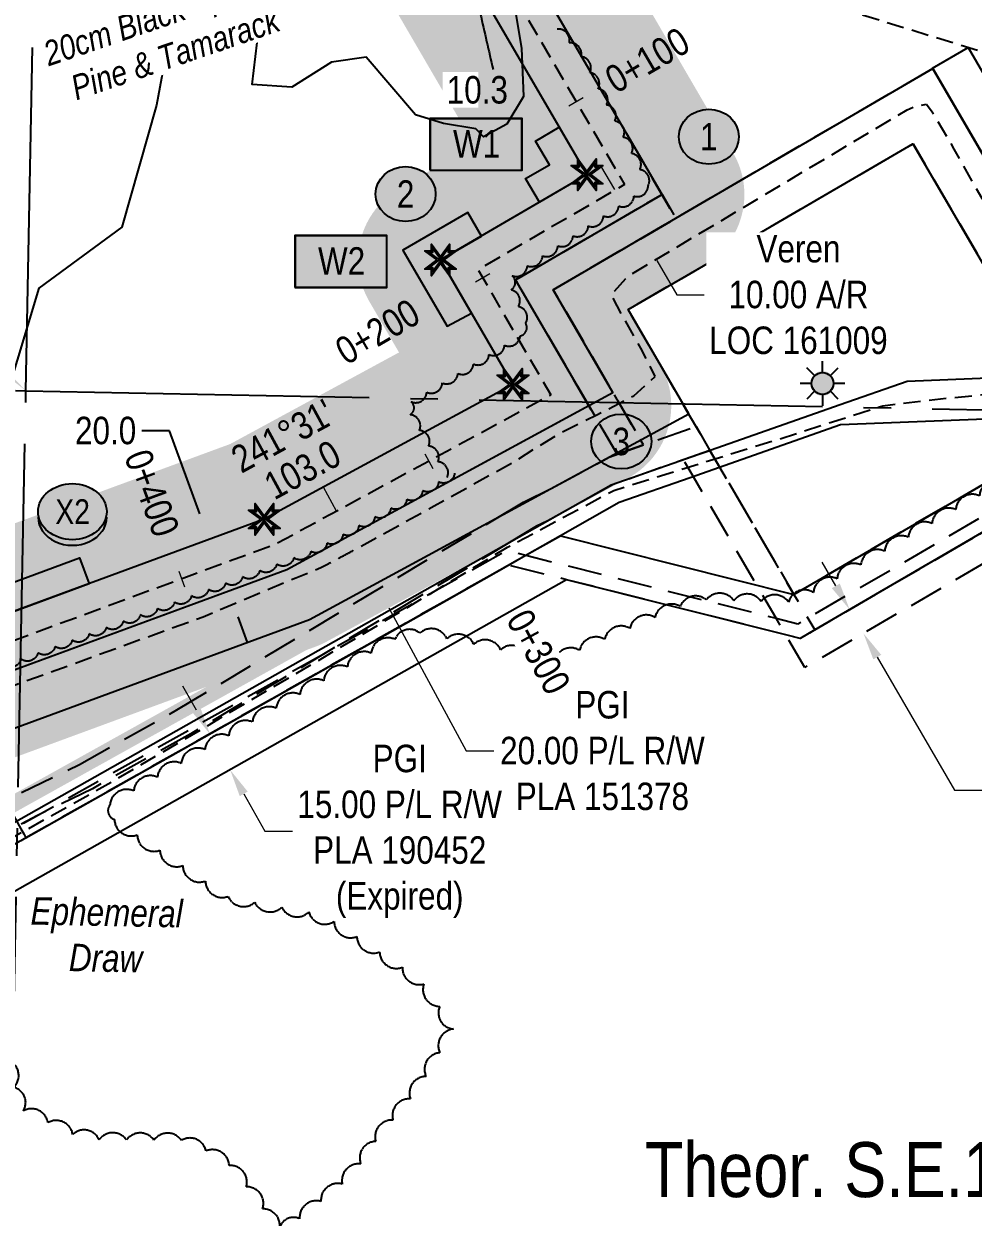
# Model space of a CAD drawing. Extents: x 407785 to 414058, y 6046536 to 6050431.
# Drawn here: x 411728.5 to 412074.1, y 6047175.4 to 6047609.8 of the extents above; entities that cross this region are included whole.
import ezdxf
from ezdxf.enums import TextEntityAlignment as Align

# ---------------------------------------------------------------- set-up
doc = ezdxf.new("R2010")
doc.units = 0
doc.header["$LTSCALE"] = 5
doc.header["$PDSIZE"] = 0.5
for name, pattern in [('0', [1, 1, 0]), ('foc-ACCESSROAD', [3.75, 2.5, -1.25]), ('foc-QUARTERLINE', [33, 25, -3, 2, -3]), ('foc-TIELINE', [1.875, 1.25, -0.625]), ('UG_PIPE', [1.875, 1.25, -0.625])]:
    doc.linetypes.add(name, pattern=pattern)
doc.layers.get('Defpoints').update_dxf_attribs({"color": 9})
for name, color, linetype in [('AS-PIPE-UG', 44, 'UG_PIPE'), ('AS-ROADS', 254, 'Continuous'), ('C-AR', 13, 'foc-ACCESSROAD'), ('C-SYMBOL', 7, 'Continuous'), ('C-WS', 13, 'foc-ACCESSROAD'), ('F-RW', 190, 'Continuous'), ('F-WS', 190, 'foc-ACCESSROAD'), ('F-WS-S', 190, 'Continuous'), ('L-BD1', 253, 'Continuous'), ('L-MON', 1, 'Continuous'), ('L-SECLBL', 7, 'Continuous'), ('L-SECQ', 8, 'foc-QUARTERLINE'), ('L-TIE', 7, 'foc-TIELINE'), ('P-BUFFER-H 30m', 51, 'Continuous'), ('P-CROSSINGS', 250, 'Continuous'), ('P-ELEVATION', 7, 'Continuous'), ('P-PROPOSED', 10, 'Continuous'), ('P-PROPOSED-H', 21, 'Continuous'), ('P-TEMP-BLOCKS', 250, 'Continuous'), ('P-TEMP-H', 41, 'Continuous'), ('P-TEMP_WORKSPACE', 46, 'Continuous'), ('P-TXT', 4, 'Continuous'), ('T-BUSH', 110, '0'), ('T-BUSH-T', 110, 'Continuous'), ('T-TIE', 201, 'foc-TIELINE'), ('T-WATER-T', 170, 'Continuous'), ('WETLAND', 143, 'Continuous')]:
    doc.layers.add(name, color=color, linetype=linetype)
for name, color, linetype, lineweight in [('C-AR-T', 13, 'Continuous', 9), ('F-RW-T', 190, 'Continuous', 9), ('T-TIE-T', 201, 'Continuous', 18)]:
    doc.layers.add(name, color=color, linetype=linetype, lineweight=lineweight)
doc.styles.add('175L', font='ARIALN.TTF', dxfattribs={"height": 20})
doc.styles.add('80', font='ARIALN.TTF', dxfattribs={"height": 10})
doc.styles.add('80CG', font='ARIALN.TTF', dxfattribs={"height": 10})
doc.styles.add('80L', font='ARIALN.TTF', dxfattribs={"height": 10})
doc.styles.add('Crossing', font='ARIALN.TTF', dxfattribs={"height": 10})
doc.dimstyles.new('Compass 5 000', dxfattribs={"dimscale": 5, "dimtxt": 9, "dimasz": 2, "dimexe": 0.2, "dimexo": 0.0625, "dimgap": 0.5, "dimtad": 0, "dimtih": 1, "dimtoh": 1, "dimzin": 0, "dimdsep": 46, "dimtxsty": '80CG', "dimcen": 0.1, "dimse1": 1, "dimse2": 1, "dimclrd": 256, "dimclrt": 256, "dimaunit": 1, "dimadec": 4, "dimazin": 0, "dimtfac": 0.06, "dimtofl": 0, "dimtmove": 0, "dimatfit": 1, "dimfxl": 0.2, "dimtolj": 1, "dimtzin": 0, "dimlwd": -1, "dimarcsym": 0})

# ---------------------------------------------------------------- blocks, each defined once
blk = doc.blocks.new('*D49')
at = {"layer": 'Defpoints', "color": 0, "transparency": 16777216}
for p in [(411812.88, 6047360.65), (411820.26, 6047347.59), (411803.67, 6047338.22)]:
    blk.add_point(p, dxfattribs=at)
at = {"layer": 'F-RW-T', "transparency": 16777216}
for p, q in [((411791.38, 6047359.99), (411786.46, 6047368.69)), ((411808.59, 6047329.52), (411816.29, 6047315.89)), ((411816.29, 6047315.89), (411826.29, 6047315.89))]:
    blk.add_line(p, q, dxfattribs=at)
for points in [[(411792.83, 6047360.81), (411789.93, 6047359.17), (411796.29, 6047351.28)], [(411810.04, 6047330.34), (411807.14, 6047328.7), (411803.67, 6047338.22)]]:
    blk.add_solid(points, dxfattribs=at)
at = {"layer": 'F-RW-T', "transparency": 16777216, "insert": (411865.37, 6047315.89), "char_height": 10, "attachment_point": 5, "style": '80CG'}
blk.add_mtext('\\A1;PGI\\P15.00 P/L R/W\\PPLA 190452\\P(Expired)', dxfattribs=at)
blk = doc.blocks.new('*D51')
at = {"layer": 'C-AR-T', "transparency": 16777216}
for p, q in [((412024.14, 6047405.23), (412019.12, 6047413.88)), ((412039.22, 6047379.3), (412067.37, 6047330.89)), ((412067.37, 6047330.89), (412077.37, 6047330.89))]:
    blk.add_line(p, q, dxfattribs=at)
for points in [[(412025.58, 6047406.07), (412022.7, 6047404.39), (412029.17, 6047396.59)], [(412040.66, 6047380.13), (412037.78, 6047378.46), (412034.19, 6047387.94)]]:
    blk.add_solid(points, dxfattribs=at)
at = {"layer": 'Defpoints', "color": 0, "transparency": 16777216}
for p in [(412039.13, 6047402.38), (412044.16, 6047393.74), (412034.19, 6047387.94)]:
    blk.add_point(p, dxfattribs=at)
at = {"layer": 'C-AR-T', "transparency": 16777216, "insert": (412111.7, 6047330.89), "char_height": 10, "attachment_point": 5, "style": '80CG'}
blk.add_mtext('\\A1;Veren\\P10.00 A/R\\PLOC 200505', dxfattribs=at)
blk = doc.blocks.new('*D54')
at = {"layer": 'C-AR-T', "transparency": 16777216}
for p, q in [((411943.71, 6047549.5), (411938.64, 6047558.12)), ((411958.92, 6047523.62), (411966.21, 6047511.23)), ((411966.21, 6047511.23), (411976.21, 6047511.23))]:
    blk.add_line(p, q, dxfattribs=at)
for points in [[(411945.14, 6047550.35), (411942.27, 6047548.66), (411948.77, 6047540.88)], [(411960.36, 6047524.47), (411957.49, 6047522.78), (411953.85, 6047532.24)]]:
    blk.add_solid(points, dxfattribs=at)
at = {"layer": 'Defpoints', "color": 0, "transparency": 16777216}
for p in [(411948.77, 6047540.88), (411938.8, 6047535.01), (411943.88, 6047526.38)]:
    blk.add_point(p, dxfattribs=at)
at = {"layer": 'C-AR-T', "transparency": 16777216, "insert": (412010.53, 6047511.23), "char_height": 10, "attachment_point": 5, "style": '80CG', "bg_fill": 3, "box_fill_scale": 1.1, "bg_fill_color": 256, "bg_fill_true_color": 13158600, "bg_fill_transparency": 0}
blk.add_mtext('\\A1;Veren\\P10.00 A/R\\PLOC 161009', dxfattribs=at)
blk = doc.blocks.new('GAS')
h = blk.add_hatch(color=255)
h.dxf.hatch_style = 1
edge = h.paths.add_edge_path()
edge.add_arc((0, 0), 0.9, 0, 360)
for p, q in [((-0.571, 0.571), (-1.142, 1.142)), ((0, 0.808), (0, 1.616)), ((0.571, 0.571), (1.142, 1.142)), ((-0.808, 0), (-1.616, 0)), ((1.616, 0), (0.808, 0)), ((-0.571, -0.571), (-1.142, -1.142)), ((0, -0.808), (0, -1.616)), ((1.142, -1.142), (0.571, -0.571))]:
    blk.add_line(p, q)
blk.add_circle((0, 0), 0.8)
blk = doc.blocks.new('*D62')
at = {"layer": 'Defpoints', "color": 0, "transparency": 16777216}
for p in [(411851.95, 6047426.21), (411856.64, 6047406.01), (411861.49, 6047408.64)]:
    blk.add_point(p, dxfattribs=at)
at = {"layer": 'F-RW-T', "transparency": 16777216}
for p, q in [((411842.34, 6047432.37), (411837.57, 6047441.16)), ((411861.41, 6047397.22), (411889.62, 6047345.22)), ((411889.62, 6047345.22), (411899.62, 6047345.22))]:
    blk.add_line(p, q, dxfattribs=at)
for points in [[(411843.8, 6047433.16), (411840.87, 6047431.57), (411847.11, 6047423.58)], [(411862.87, 6047398.01), (411859.94, 6047396.42), (411856.64, 6047406.01)]]:
    blk.add_solid(points, dxfattribs=at)
at = {"layer": 'F-RW-T', "transparency": 16777216, "insert": (411939.16, 6047345.22), "char_height": 10, "attachment_point": 5, "style": '80CG'}
blk.add_mtext('\\A1;PGI \\P20.00 P/L R/W\\PPLA 151378', dxfattribs=at)
blk = doc.blocks.new('xing2')
h = blk.add_hatch(color=50)
h.dxf.hatch_style = 1
edge = h.paths.add_edge_path()
edge.add_ellipse((0, 0), major_axis=(-12.5, 0), ratio=0.816297, start_angle=0, end_angle=360)
h = blk.add_hatch(color=250)
h.dxf.hatch_style = 1
edge = h.paths.add_edge_path()
edge.add_ellipse((0, -2.05), major_axis=(-12.5, 0), ratio=0.816297, start_angle=0, end_angle=180)
edge.add_line((12.5, -2.05), (12.5, 0))
edge.add_ellipse((0, 0), major_axis=(-12.5, 0), ratio=0.816297, start_angle=0, end_angle=180, ccw=False)
edge.add_line((-12.5, 0), (-12.5, -2.05))
at = {"color": 250}
blk.add_ellipse((0, 0), major_axis=(-12.5, 0), ratio=0.816297, dxfattribs=at)
blk.add_ellipse((0, -2.05), major_axis=(-12.5, 0), ratio=0.816297, start_param=0, end_param=3.141593, dxfattribs=at)
at = {"color": 250, "style": 'Crossing'}
blk.add_attdef('CROSSING', text='', height=9, dxfattribs=at).set_placement((0.09, 0.02), align=Align.MIDDLE_CENTER)
at = {"color": 250, "style": 'Crossing', "flags": 1}
for tag, p in [('OWNER', (0.09, -12.49)), ('DESCRIPTION', (0.09, -25.77)), ('LOCATION', (0.09, -39.3)), ('DWG_REF', (0.09, -52.84))]:
    blk.add_attdef(tag, text='', height=9, dxfattribs=at).set_placement(p, align=Align.MIDDLE_CENTER)
blk = doc.blocks.new('TEMP')
h = blk.add_hatch(color=255)
h.dxf.hatch_style = 1
h.paths.add_polyline_path([(0, 0.251), (-0.666, 1.152), (-0.666, 0.666), (-1.152, 0.666), (-0.251, 0), (-1.152, -0.666), (-0.666, -0.666), (-0.666, -1.152), (0, -0.251), (0.666, -1.152), (0.666, -0.666), (1.152, -0.666), (0.251, 0), (1.152, 0.666), (0.666, 0.666), (0.666, 1.152)])
h.paths.add_polyline_path([(0.566, 0.849), (0.566, 0.566), (0.849, 0.566), (0.083, 0), (0.849, -0.566), (0.566, -0.566), (0.566, -0.849), (0, -0.083), (-0.566, -0.849), (-0.566, -0.566), (-0.849, -0.566), (-0.083, 0), (-0.849, 0.566), (-0.566, 0.566), (-0.566, 0.849), (0, 0.083)], flags=16)
h = blk.add_hatch(color=1)
h.dxf.hatch_style = 1
h.paths.add_polyline_path([(0, 0.083), (-0.566, 0.849), (-0.566, 0.566), (-0.849, 0.566), (-0.083, 0), (-0.849, -0.566), (-0.566, -0.566), (-0.566, -0.849), (0, -0.083), (0.566, -0.849), (0.566, -0.566), (0.849, -0.566), (0.083, 0), (0.849, 0.566), (0.566, 0.566), (0.566, 0.849)])
at = {"color": 1}
for p, q in [((-0.083, 0), (0.083, 0)), ((0, 0.083), (0, -0.083))]:
    blk.add_line(p, q, dxfattribs=at)
at = {"color": 255, "flags": 128}
blk.add_lwpolyline([(-0.251, 0), (-1.152, 0.666), (-0.666, 0.666), (-0.666, 1.152), (0, 0.251), (0.666, 1.152), (0.666, 0.666), (1.152, 0.666), (0.251, 0), (1.152, -0.666), (0.666, -0.666), (0.666, -1.152), (0, -0.251), (-0.666, -1.152), (-0.666, -0.666), (-1.152, -0.666)], close=True, dxfattribs=at)
at = {"color": 1, "flags": 128}
blk.add_lwpolyline([(-0.083, 0), (-0.849, 0.566), (-0.566, 0.566), (-0.566, 0.849), (0, 0.083), (0.566, 0.849), (0.566, 0.566), (0.849, 0.566), (0.083, 0), (0.849, -0.566), (0.566, -0.566), (0.566, -0.849), (0, -0.083), (-0.566, -0.849), (-0.566, -0.566), (-0.849, -0.566)], close=True, dxfattribs=at)
blk = doc.blocks.new('Temporary Area')
h = blk.add_hatch(color=191)
h.dxf.hatch_style = 1
h.paths.add_polyline_path([(-16.83, -9.44), (16.33, -9.44), (16.33, 9.05), (-16.83, 9.05)])
at = {"color": 250}
for points in [[(-17.03, -9.64), (16.53, -9.64), (16.53, 9.25), (-17.03, 9.25)], [(-16.93, -9.54), (16.43, -9.54), (16.43, 9.15), (-16.93, 9.15)]]:
    blk.add_lwpolyline(points, close=True, dxfattribs=at)
at = {"color": 250, "style": '80L'}
blk.add_attdef('TEMPORARY', text='', height=9, dxfattribs=at).set_placement((0, -0.15), align=Align.MIDDLE_CENTER)
blk = doc.blocks.new('*U76')
at = {"layer": 'P-ELEVATION'}
h = blk.add_hatch(color=111, dxfattribs=at)
h.dxf.hatch_style = 1
edge = h.paths.add_edge_path()
edge.add_ellipse((0, 0), major_axis=(-10.94, 0), ratio=0.913794, start_angle=0, end_angle=360)
at = {"layer": 'P-ELEVATION', "color": 7, "flags": 128}
blk.add_lwpolyline([(0, 0, 5, 0, 0), (-30.71, -17.43, 0, 0, 0)], format="xyseb", dxfattribs=at)
at = {"layer": 'P-ELEVATION', "color": 7}
blk.add_ellipse((0, 0), major_axis=(-10.94, 0), ratio=0.913794, dxfattribs=at)
at = {"layer": 'P-ELEVATION', "style": '80'}
blk.add_attdef('BEND', text='', height=10, dxfattribs=at).set_placement((0, 0), align=Align.MIDDLE_CENTER)
blk = doc.blocks.new('*U77')
at = {"layer": 'P-ELEVATION'}
h = blk.add_hatch(color=111, dxfattribs=at)
h.dxf.hatch_style = 1
edge = h.paths.add_edge_path()
edge.add_ellipse((0, 0), major_axis=(-10.94, 0), ratio=0.913794, start_angle=0, end_angle=360)
at = {"layer": 'P-ELEVATION', "color": 7, "flags": 128}
blk.add_lwpolyline([(0, 0, 5, 0, 0), (26.38, -27.62, 0, 0, 0)], format="xyseb", dxfattribs=at)
at = {"layer": 'P-ELEVATION', "color": 7}
blk.add_ellipse((0, 0), major_axis=(-10.94, 0), ratio=0.913794, dxfattribs=at)
at = {"layer": 'P-ELEVATION', "style": '80'}
blk.add_attdef('BEND', text='', height=10, dxfattribs=at).set_placement((0, 0), align=Align.MIDDLE_CENTER)
blk = doc.blocks.new('*U78')
at = {"layer": 'P-ELEVATION'}
h = blk.add_hatch(color=111, dxfattribs=at)
h.dxf.hatch_style = 1
edge = h.paths.add_edge_path()
edge.add_ellipse((0, 0), major_axis=(-10.94, 0), ratio=0.913794, start_angle=0, end_angle=360)
at = {"layer": 'P-ELEVATION', "color": 7, "flags": 128}
blk.add_lwpolyline([(0, 0, 5, 0, 0), (-25.64, 16.93, 0, 0, 0)], format="xyseb", dxfattribs=at)
at = {"layer": 'P-ELEVATION', "color": 7}
blk.add_ellipse((0, 0), major_axis=(-10.94, 0), ratio=0.913794, dxfattribs=at)
at = {"layer": 'P-ELEVATION', "style": '80'}
blk.add_attdef('BEND', text='', height=10, dxfattribs=at).set_placement((0, 0), align=Align.MIDDLE_CENTER)
blk = doc.blocks.new('*D82')
at = {"layer": 'Defpoints', "color": 0, "transparency": 16777216}
for p in [(411804.35, 6047425.17), (411796.08, 6047422.13), (411811.25, 6047406.41)]:
    blk.add_point(p, dxfattribs=at)
at = {"layer": 'P-TXT', "transparency": 16777216}
for p, q in [((411781.51, 6047461.72), (411771.51, 6047461.72)), ((411792.63, 6047431.51), (411781.51, 6047461.72)), ((411806.44, 6047393.98), (411809.9, 6047384.6))]:
    blk.add_line(p, q, dxfattribs=at)
for points in [[(411794.19, 6047432.09), (411791.07, 6047430.93), (411796.08, 6047422.13)], [(411808.01, 6047394.56), (411804.88, 6047393.4), (411802.99, 6047403.36)]]:
    blk.add_solid(points, dxfattribs=at)
at = {"layer": 'P-TXT', "transparency": 16777216, "insert": (411758.31, 6047461.72), "char_height": 10, "attachment_point": 5, "style": '80CG'}
blk.add_mtext('\\A1;20.0', dxfattribs=at)

msp = doc.modelspace()

# ---------------------------------------------------------------- hatches: boundary and pattern name
at = {"layer": 'P-BUFFER-H 30m'}
h = msp.add_hatch(color=256, dxfattribs=at)
h.dxf.hatch_style = 1
h.paths.add_polyline_path([(410684.563, 6047766.556), (410786.451, 6047773.659, 0.1300415), (410800.971, 6047778.604), (410811.198, 6047785.405), (410838.434, 6047787.291), (410910.678, 6047778.248), (411112.797, 6047633.601, 0.3680885), (411151.542, 6047636.872), (411263.333, 6047749.615), (411273.721, 6047739.121), (411392.855, 6047445.887, 0.0984178), (411399.283, 6047436.12), (411540.012, 6047293.383, 0.2943715), (411571.723, 6047286.295), (411834.67, 6047383.071, 0.0361222), (411838.613, 6047384.855), (411948.537, 6047444.491, 0.423162), (411960.147, 6047485.944), (411948.56, 6047505.833), (411975.957, 6047521.795, 0.4142136), (411986.771, 6047562.801), (411913.809, 6047688.033, 0.4142136), (411872.803, 6047698.848), (411855.53, 6047688.784, 0.4142136), (411844.715, 6047647.778), (411892.518, 6047565.729), (411865.121, 6047549.767, 0.4142136), (411854.307, 6047508.762), (411865.116, 6047490.208), (411803.658, 6047456.866), (411574.337, 6047372.466), (411463.2, 6047485.188), (411344.046, 6047778.471, 0.0989209), (411337.576, 6047788.279), (411284.675, 6047841.722, 0.4169486), (411242.07, 6047841.74), (411124.725, 6047723.397), (410946.91, 6047850.651, 0.1248018), (410933.183, 6047856.02), (410843.549, 6047867.239, 0.0484445), (410837.754, 6047867.4), (410792.472, 6047864.265, 0.1301673), (410777.937, 6047859.319), (410767.699, 6047852.511), (410679.003, 6047846.327, 0.4141974), (410651.174, 6047814.329), (410652.563, 6047794.386, 0.4142297)])
h.paths.add_polyline_path([(411316.265, 6047767.184), (411437.662, 6047468.38), (411566.554, 6047337.648), (411816.051, 6047429.474), (411906.589, 6047478.593), (411880.217, 6047523.857), (411933.524, 6047554.915), (411870.625, 6047662.874), (411887.899, 6047672.938), (411960.861, 6047547.705), (411907.554, 6047516.648), (411934.237, 6047470.849), (411824.313, 6047411.213), (411561.365, 6047314.436), (411420.636, 6047457.174), (411299.247, 6047755.958), (411263.351, 6047792.222), (411130.249, 6047657.986), (410921.946, 6047807.059), (410839.268, 6047817.407), (410801.205, 6047814.772), (410784.365, 6047803.574), (410682.478, 6047796.47), (410681.089, 6047816.413), (410777.699, 6047823.149), (410794.543, 6047834.35), (410839.825, 6047837.484), (410929.459, 6047826.266), (411128.039, 6047684.151), (411263.363, 6047820.626)], flags=16)
at = {"layer": 'P-PROPOSED-H'}
h = msp.add_hatch(color=256, dxfattribs=at)
h.dxf.hatch_style = 1
h.paths.add_polyline_path([(410682.478, 6047796.47), (410784.365, 6047803.574), (410801.205, 6047814.772), (410839.268, 6047817.407), (410921.946, 6047807.059), (411130.249, 6047657.986), (411263.351, 6047792.222), (411299.247, 6047755.958), (411420.636, 6047457.174), (411561.365, 6047314.436), (411824.313, 6047411.213), (411934.237, 6047470.849), (411907.554, 6047516.648), (411960.861, 6047547.705), (411887.899, 6047672.938), (411870.625, 6047662.874), (411933.524, 6047554.915), (411880.217, 6047523.857), (411906.589, 6047478.593), (411816.051, 6047429.474), (411566.554, 6047337.648), (411437.662, 6047468.38), (411316.265, 6047767.184), (411263.363, 6047820.626), (411128.039, 6047684.151), (410929.459, 6047826.266), (410839.825, 6047837.484), (410794.543, 6047834.35), (410777.699, 6047823.149), (410681.089, 6047816.413)])
at = {"layer": 'P-TEMP-H'}
h = msp.add_hatch(color=256, dxfattribs=at)
h.dxf.hatch_style = 1
h.paths.add_polyline_path([(411923.46, 6047572.188), (411933.524, 6047554.915), (411916.251, 6047544.851), (411911.219, 6047553.488), (411919.855, 6047558.52), (411914.824, 6047567.156)])
h = msp.add_hatch(color=256, dxfattribs=at)
h.dxf.hatch_style = 1
h.paths.add_polyline_path([(411895.162, 6047532.564), (411890.13, 6047541.201), (411866.548, 6047527.462), (411882.696, 6047499.746), (411891.486, 6047504.515), (411880.217, 6047523.857)])
h = msp.add_hatch(color=256, dxfattribs=at)
h.dxf.hatch_style = 1
h.paths.add_polyline_path([(411714.771, 6047392.198), (411711.318, 6047401.579), (411748.84, 6047415.389), (411752.292, 6047406.008)])

# ---------------------------------------------------------------- linework, layer by layer
at = {"layer": 'AS-PIPE-UG', "flags": 128}
msp.add_lwpolyline([(411545.093, 6047302.813), (411564.745, 6047309.76), (411580.356, 6047315.667), (411597.743, 6047321.462), (411617.433, 6047328.837), (411643.533, 6047337.203), (411651.961, 6047339.392), (411677.258, 6047348.753), (411706.82, 6047362.423), (411793.792, 6047394.003), (411827.502, 6047408.141), (411836.716, 6047411.965, 0.0108319), (411844.118, 6047415.797, 0.0108319), (411850.411, 6047419.23), (411877.934, 6047434.347), (411906.735, 6047450.288), (411923.795, 6047460.922), (411937.104, 6047467.483), (411950.588, 6047474.439), (411958.404, 6047481.445), (411953.12, 6047491.762), (411946.476, 6047503.602), (411942.407, 6047511.204), (411948.435, 6047517.926), (411990.875, 6047543.238), (412050.069, 6047578.531), (412053.091, 6047579.887), (412057.113, 6047580.576), (412059.23, 6047577.8), (412067.121, 6047564.247), (412077.229, 6047546.321), (412082.441, 6047536.032), (412090.066, 6047522.183), (412096.337, 6047510.406), (412102.327, 6047499.916), (412109.704, 6047497.66), (412124.603, 6047495.485), (412142.785, 6047493.553), (412167.412, 6047489.242), (412193.184, 6047483.828), (412220.407, 6047478.743), (412238.548, 6047475.077), (412265.635, 6047469.754), (412290.015, 6047465.255), (412318.494, 6047461.508), (412341.104, 6047456.275), (412359.483, 6047451.72), (412383.86, 6047449.428)], format="xyb", dxfattribs=at)
msp.add_lwpolyline([(411622.201, 6047260.858), (411690.414, 6047294.615), (411761.596, 6047334.462), (411853.765, 6047388.724), (411904.649, 6047419.303), (411943.261, 6047439.995), (412003.173, 6047458.598), (412041.197, 6047470.801), (412066.419, 6047473.747), (412091.457, 6047476.206), (412100.326, 6047477.223), (412117.681, 6047474.342), (412299.97, 6047441.662)], dxfattribs=at)
at = {"layer": 'AS-ROADS', "const_width": 5.997, "flags": 128}
msp.add_lwpolyline([(411971.107, 6047552.47), (411962.753, 6047545.937), (411936.854, 6047526.825), (411931.102, 6047518.095), (411928.636, 6047506.274), (411928.626, 6047499.179), (411948.911, 6047450.733), (411659.157, 6047289.397), (411631.657, 6047268.761), (411623.681, 6047262.504), (411618.739, 6047256.326), (411616.733, 6047251.507), (411615.195, 6047244.319), (411613.65, 6047234.472)], dxfattribs=at)
at = {"layer": 'C-AR', "flags": 128}
for points in [[(411944.52, 6047453.142), (411954.124, 6047456.513), (411921.205, 6047513.007), (411965.815, 6047539.001), (411960.889, 6047547.699), (411907.537, 6047516.611)], [(411944.542, 6047453.161), (411907.554, 6047516.648), (411960.861, 6047547.705), (411965.893, 6047539.068), (411921.223, 6047513.043), (411954.146, 6047456.532)]]:
    msp.add_lwpolyline(points, close=True, dxfattribs=at)
at = {"layer": 'C-AR'}
msp.add_lwpolyline([(411727.748, 6047329.98), (411748.852, 6047340.266), (411784.289, 6047360.062), (411899.936, 6047429.423), (411910.441, 6047435.723), (411920.509, 6047440.622), (411941.669, 6047452.141), (411973.342, 6047463.259), (411978.274, 6047454.551), (411942.868, 6047441.968), (411919.327, 6047428.931), (411915.208, 6047426.926), (411905.956, 6047421.378), (411840.082, 6047381.868), (411789.298, 6047351.411), (411753.483, 6047331.403), (411733.509, 6047321.668), (411727.526, 6047318.523)], dxfattribs=at)
at = {"layer": 'C-AR', "flags": 128}
for points in [[(411702.137, 6046552.286), (411712.906, 6046562.807), (411784.153, 6046632.413), (411791.669, 6046651.343), (411794.115, 6046657.505), (411794.405, 6046681.456), (411799.004, 6047061.059), (411723.917, 6047131.985), (411720.93, 6047134.807), (411627.829, 6047129.298), (411615.885, 6047128.592), (411614.717, 6047129.946), (411603.931, 6047142.463), (411630.046, 6047260.637), (411630.7, 6047263.594), (411713.801, 6047310.536), (411726.856, 6047317.91), (411727.521, 6047318.286), (411901.227, 6047416.409), (411904.274, 6047418.131), (411905.642, 6047417.786), (411911.305, 6047416.362), (411924.226, 6047413.11), (412002.408, 6047393.435), (412010.351, 6047391.436), (412013.94, 6047393.522), (412121.487, 6047456.052), (412160.736, 6047449.255), (412255.412, 6047432.862), (412500.528, 6047387.356), (412532.849, 6047390.529), (412563.072, 6047393.496), (412616.927, 6047398.783), (412624.614, 6047409.58), (412629.334, 6047416.209), (412628.323, 6047425.009), (412627.953, 6047428.222), (412630.089, 6047445.264), (412631.779, 6047458.75), (412632.396, 6047459.189), (412632.887, 6047459.542)], [(412631.622, 6047393.558), (412625.187, 6047384.514), (412565.973, 6047378.689), (412568.875, 6047348.826), (412562.204, 6047348.175), (412531.98, 6047345.223), (412484.27, 6047340.562), (412480.852, 6047375.727), (412418.215, 6047387.21), (412416.404, 6047377.374), (412377.008, 6047385.153), (412378.819, 6047394.989), (412252.782, 6047418.094), (412124.284, 6047440.324), (412012.865, 6047375.539), (412005.94, 6047387.399), (412002.408, 6047393.435), (411996.296, 6047403.895), (411995.34, 6047405.53), (411989.704, 6047415.175), (411972.289, 6047444.979), (411968.667, 6047451.177), (411978.277, 6047454.554), (411981.894, 6047448.363), (412002.286, 6047413.447), (412008.882, 6047402.134), (412013.94, 6047393.523), (412016.463, 6047389.201), (412122.428, 6047450.819), (412164.017, 6047443.616), (412254.533, 6047427.941), (412500.309, 6047382.314), (412502.243, 6047362.405), (412532.366, 6047365.361), (412547.032, 6047366.8), (412545.098, 6047386.709), (412562.976, 6047388.463), (412619.677, 6047394.024), (412631.209, 6047410.227), (412631.962, 6047411.284)], [(412631.962, 6047411.283), (412631.21, 6047410.227), (412619.677, 6047394.024), (412562.976, 6047388.463), (412545.098, 6047386.709), (412532.752, 6047385.497), (412500.309, 6047382.314), (412254.533, 6047427.941), (412164.017, 6047443.616), (412122.428, 6047450.819), (412016.464, 6047389.197), (412011.131, 6047386.096), (412005.941, 6047387.402), (411926.077, 6047407.487), (411915.081, 6047410.257), (411904.992, 6047412.796), (411882.495, 6047400.087), (411729.315, 6047313.558), (411727.409, 6047312.483), (411716.26, 6047306.184), (411635.098, 6047260.337), (411628.992, 6047232.666), (411609.349, 6047143.816), (411618.072, 6047133.727), (411722.828, 6047139.925), (411724.049, 6047138.771), (411804.029, 6047063.153), (411799.402, 6046681.357), (411799.101, 6046656.519), (411797.005, 6046651.236), (411788.405, 6046629.58), (411712.768, 6046555.685), (411709.148, 6046552.147)]]:
    msp.add_lwpolyline(points, dxfattribs=at)
at = {"layer": 'C-WS', "flags": 128}
msp.add_lwpolyline([(412059.41, 6047593.553), (411965.893, 6047539.068), (411887.899, 6047672.938), (412091.294, 6047791.439), (412230.918, 6047670.439), (412333.975, 6047508.887), (412314.402, 6047469.083), (412305.301, 6047469.262), (412263.282, 6047477.034), (412112.067, 6047503.172)], close=True, dxfattribs=at)
at = {"layer": 'F-RW'}
for points in [[(412111.904, 6047503.367), (412059.368, 6047593.654), (412072.322, 6047601.18), (412131.189, 6047500.026)], [(410796.652, 6047032.989), (411824.313, 6047411.213), (411943.011, 6047475.609), (411921.216, 6047513.013), (411965.883, 6047539.041), (412059.398, 6047593.532), (412112.062, 6047503.152), (412263.278, 6047477.044), (412502.494, 6047432.799), (412632.614, 6047445.284)], [(410796.233, 6047011.533), (411832.575, 6047392.951), (411970.661, 6047467.865), (411948.553, 6047505.805), (411975.948, 6047521.768), (412052.19, 6047566.194), (412099.48, 6047485.037), (412259.759, 6047457.365), (412501.613, 6047412.632), (412632.228, 6047425.164)], [(411601.775, 6047141.95), (411623.288, 6047239.958), (411626.725, 6047254.559), (411627.708, 6047259.346), (411628.934, 6047264.893), (411727.567, 6047320.61), (411892.147, 6047413.577), (411942.393, 6047441.961), (411967.395, 6047450.731), (412025.706, 6047471.21), (412050.107, 6047479.786), (412088.523, 6047481.263), (412116.171, 6047482.327), (412200.372, 6047467.744), (412259.824, 6047457.462), (412501.597, 6047412.576), (412533.331, 6047415.691), (412563.555, 6047418.658), (412632.232, 6047425.395)], [(412631.943, 6047410.301), (412563.266, 6047403.562), (412533.042, 6047400.596), (412500.935, 6047397.446), (412257.18, 6047442.699), (412115.173, 6047467.292), (412097.052, 6047466.593), (412025.843, 6047463.847), (411971.053, 6047444.543), (411945.296, 6047435.563), (411923.921, 6047423.488), (411882.492, 6047400.086), (411727.409, 6047312.483), (411635.098, 6047260.337), (411629.007, 6047232.657), (411609.349, 6047143.816)], [(410928.584, 6047060.181), (411582.176, 6047300.654), (411597.601, 6047306.326), (411608.303, 6047310.262), (411611.178, 6047311.319), (411710.029, 6047347.699), (411723.573, 6047323.723), (411725.872, 6047319.652), (411726.856, 6047317.91), (411727.492, 6047316.783), (411728.49, 6047315.017), (411729.315, 6047313.558), (411882.495, 6047400.087), (411904.992, 6047412.796), (411911.305, 6047416.362), (411923.921, 6047423.488), (412008.877, 6047402.127), (412112.603, 6047462.448)], [(412122.428, 6047450.819), (412016.464, 6047389.197), (412011.131, 6047386.096), (412005.941, 6047387.402), (411926.077, 6047407.487), (411727.072, 6047295.072), (411723.634, 6047293.13), (411716.26, 6047306.184), (411715.366, 6047307.767), (411713.801, 6047310.536), (411712.817, 6047312.278), (411710.448, 6047316.473), (411703.244, 6047329.226), (411613.427, 6047296.172), (411610.552, 6047295.114), (411606.718, 6047293.703), (411592.34, 6047288.411), (410928.27, 6047044.09)]]:
    msp.add_lwpolyline(points, dxfattribs=at)
at = {"layer": 'F-WS', "flags": 128}
msp.add_lwpolyline([(412112.603, 6047462.448), (412008.877, 6047402.127), (412002.279, 6047413.443), (411981.891, 6047448.362), (411978.278, 6047454.553), (411974.567, 6047460.911), (411970.545, 6047467.859), (411967.938, 6047472.357), (411948.555, 6047505.852), (412052.281, 6047566.174), (412099.349, 6047485.238), (412101.373, 6047481.758), (412108.459, 6047469.567), (412109.905, 6047467.088), (412112.603, 6047462.448)], close=True, dxfattribs=at)
at = {"layer": 'L-SECLBL', "flags": 128}
msp.add_lwpolyline([(411729.317, 6047476.243, 0, 4.998, 0), (411703.12, 6047499.647, 0, 0, 0)], format="xyseb", dxfattribs=at)
at = {"layer": 'L-SECQ'}
for p, q in [((411729.317, 6047476.243), (411744.872, 6048280.346)), ((410925.701, 6047492.181), (411729.317, 6047476.243)), ((411713.762, 6046672.142), (411729.317, 6047476.243)), ((411729.317, 6047476.243), (412532.927, 6047460.305))]:
    msp.add_line(p, q, dxfattribs=at)
at = {"layer": 'L-TIE', "flags": 128}
msp.add_lwpolyline([(412532.927, 6047460.305), (411870.625, 6047662.874)], dxfattribs=at)
at = {"layer": 'P-PROPOSED', "flags": 128}
msp.add_lwpolyline([(411263.351, 6047792.222), (411299.247, 6047755.958), (411420.636, 6047457.174), (411561.365, 6047314.436), (411824.313, 6047411.213), (411934.237, 6047470.849), (411907.554, 6047516.648), (411960.861, 6047547.705), (411887.899, 6047672.938), (411870.625, 6047662.874), (411933.524, 6047554.915), (411880.217, 6047523.857), (411906.589, 6047478.593), (411816.051, 6047429.474), (411566.554, 6047337.648), (411437.662, 6047468.38), (411316.265, 6047767.184), (411263.363, 6047820.626)], dxfattribs=at)
at = {"layer": 'P-TEMP_WORKSPACE', "flags": 128}
for points in [[(411923.46, 6047572.188), (411933.524, 6047554.915), (411916.251, 6047544.851), (411911.219, 6047553.488), (411919.855, 6047558.52), (411914.824, 6047567.156)], [(411895.162, 6047532.564), (411890.13, 6047541.201), (411866.548, 6047527.462), (411882.696, 6047499.746), (411891.486, 6047504.515), (411880.217, 6047523.857)], [(411714.771, 6047392.198), (411711.318, 6047401.579), (411748.84, 6047415.389), (411752.292, 6047406.008)]]:
    msp.add_lwpolyline(points, close=True, dxfattribs=at)
at = {"layer": 'T-BUSH', "flags": 128}
for points in [[(411885.351, 6047446.243, -0.5205671), (411879.543, 6047443.061, -0.5205671), (411873.736, 6047439.879, -0.5205671), (411867.928, 6047436.697, -0.5205671), (411862.12, 6047433.515, -0.5205671), (411856.313, 6047430.333, -0.5205671), (411850.505, 6047427.151, -0.5205671), (411844.697, 6047423.969, -0.5205671), (411838.889, 6047420.787, -0.5205671), (411833.021, 6047417.737, -0.5205671), (411826.814, 6047415.432, -0.5205671), (411820.606, 6047413.126, -0.5205671), (411814.398, 6047410.82, -0.5205671), (411808.19, 6047408.514, -0.5205671), (411801.982, 6047406.208, -0.5205671), (411795.774, 6047403.903, -0.5205671), (411789.566, 6047401.597, -0.5205671), (411783.359, 6047399.291, -0.5205671), (411777.151, 6047396.985, -0.5205671), (411770.943, 6047394.679, -0.5205671), (411764.735, 6047392.374, -0.5205671), (411758.527, 6047390.068, -0.5205671), (411752.319, 6047387.762, -0.5205671), (411746.111, 6047385.456, -0.5205671), (411739.903, 6047383.15, -0.5205671), (411733.696, 6047380.845, -0.5205671), (411727.488, 6047378.539, -0.5205671), (411721.28, 6047376.233, -0.5205671), (411715.072, 6047373.927, -0.5205671), (411708.864, 6047371.621, -0.5205671), (411702.656, 6047369.316, -0.5205671), (411696.448, 6047367.01, -0.5205671), (411690.241, 6047364.704, -0.5205671), (411684.033, 6047362.398, -0.5205671), (411677.825, 6047360.092, -0.5205671), (411671.617, 6047357.787, -0.5205671), (411665.409, 6047355.481, -0.5205671), (411659.201, 6047353.175, -0.5205671), (411652.993, 6047350.869, -0.5205671), (411646.786, 6047348.563, -0.5205671), (411641.327, 6047349.178, -0.5205671), (411636.997, 6047354.188, -0.5205671), (411631.08, 6047352.341, -0.5205671), (411624.99, 6047349.741, -0.5205671), (411618.899, 6047347.142, -0.5205671), (411612.808, 6047344.542, -0.5205671), (411606.718, 6047341.942, -0.5205671), (411600.627, 6047339.343, -0.5205671), (411594.284, 6047338.024, -0.5205671), (411589.854, 6047342.432, -0.5205671), (411585.873, 6047347.724, -0.5205671), (411581.891, 6047353.016, -0.5205671), (411577.91, 6047358.308, -0.5205671), (411573.929, 6047363.6, -0.5205671), (411569.948, 6047368.892, -0.5205671), (411565.612, 6047373.869, -0.5205671), (411560.826, 6047378.446, -0.5205671), (411556.04, 6047383.023, -0.5205671), (411551.254, 6047387.6, -0.5205671), (411546.468, 6047392.177, -0.5205671), (411541.682, 6047396.754, -0.5205671), (411536.896, 6047401.331, -0.5205671), (411532.111, 6047405.908, -0.5205671), (411527.325, 6047410.485, -0.5205671), (411522.539, 6047415.062, -0.5205671), (411517.772, 6047419.659, -0.5205671), (411513.061, 6047424.313, -0.5205671), (411508.35, 6047428.967, -0.5205671), (411503.639, 6047433.621, -0.5205671), (411498.928, 6047438.275, -0.5205671), (411494.404, 6047443.105, -0.5205671), (411490.056, 6047448.1, -0.5205671), (411485.709, 6047453.096, -0.5205671), (411481.362, 6047458.091, -0.5205671), (411477.014, 6047463.087, -0.5205671), (411472.667, 6047468.082, -0.5205671), (411468.32, 6047473.077, -0.5205671), (411463.972, 6047478.073, -0.5205671), (411459.625, 6047483.068, -0.5205671), (411455.622, 6047488.282, -0.5205671), (411452.95, 6047494.342, -0.5205671), (411450.278, 6047500.401, -0.5205671), (411447.606, 6047506.46, -0.5205671), (411444.934, 6047512.52, -0.5205671), (411442.262, 6047518.579, -0.5205671), (411439.59, 6047524.638, -0.5205671), (411436.919, 6047530.698, -0.5205671), (411434.247, 6047536.757, -0.5205671), (411431.575, 6047542.816, -0.5205671), (411428.979, 6047548.908, -0.5205671), (411426.439, 6047555.024, -0.5205671), (411423.9, 6047561.14, -0.5205671), (411421.36, 6047567.256, -0.5205671), (411418.82, 6047573.372, -0.5205671), (411416.281, 6047579.488, -0.5205671), (411413.741, 6047585.604, -0.5205671), (411411.201, 6047591.719, -0.5205671), (411408.662, 6047597.835, -0.5205671), (411405.934, 6047603.869, -0.5205671), (411403.159, 6047609.882, -0.5205671), (411400.385, 6047615.895, -0.5205671), (411397.61, 6047621.908, -0.5205671), (411394.836, 6047627.921, -0.5205671), (411392.061, 6047633.934, -0.5205671), (411389.287, 6047639.947, -0.5205671), (411386.512, 6047645.96, -0.5205671), (411383.738, 6047651.973, -0.5205671), (411380.963, 6047657.986, -0.5205671), (411378.189, 6047663.999, -0.5205671), (411375.414, 6047670.012, -0.5205671), (411372.64, 6047676.025, -0.5205671), (411369.893, 6047682.051, -0.5205671), (411367.173, 6047688.089, -0.5205671), (411364.454, 6047694.127, -0.5205671), (411361.734, 6047700.165, -0.5205671), (411359.014, 6047706.203, -0.5205671), (411356.295, 6047712.241, -0.5205671), (411353.575, 6047718.279, -0.5205671), (411350.856, 6047724.317, -0.5205671), (411348.136, 6047730.355, -0.5205671), (411345.416, 6047736.393, -0.5205671), (411342.697, 6047742.431, -0.5205671), (411340.747, 6047746.759, -0.5205671)], [(411882.653, 6047444.718, 0.5205671), (411879.278, 6047450.416, 0.5205671), (411875.904, 6047456.114, 0.5205671), (411872.53, 6047461.812, 0.5205671), (411869.155, 6047467.51, 0.5205671), (411869.568, 6047472.257, 0.5205671), (411875.233, 6047475.685, 0.5205671), (411880.899, 6047479.114, 0.5205671), (411886.565, 6047482.542, 0.5205671), (411892.231, 6047485.971, 0.5205671), (411897.896, 6047489.399, 0.5205671), (411903.562, 6047492.827, 0.5205671), (411909.228, 6047496.256, 0.5205671), (411911.219, 6047500.848, 0.5205671), (411908.559, 6047506.913, 0.5205671), (411905.9, 6047512.977, 0.5205671), (411906.303, 6047518.131, 0.5205671), (411911.845, 6047521.755, 0.5205671), (411917.388, 6047525.379, 0.5205671), (411922.93, 6047529.004, 0.5205671), (411928.473, 6047532.628, 0.5205671), (411934.015, 6047536.252, 0.5205671), (411939.558, 6047539.877, 0.5205671), (411945.1, 6047543.501, 0.5205671), (411950.643, 6047547.125, 0.5205671), (411955.789, 6047550.854, 0.5205671), (411952.757, 6047556.741, 0.5205671), (411949.725, 6047562.629, 0.5205671), (411946.693, 6047568.516, 0.5205671), (411943.661, 6047574.403, 0.5205671), (411940.629, 6047580.291, 0.5205671), (411937.597, 6047586.178, 0.5205671), (411934.565, 6047592.065, 0.5205671), (411931.431, 6047597.884, 0.5205671), (411927.077, 6047602.873, 0.5205671), (411922.714, 6047607.873, 0.5205671)], [(412631.894, 6047407.764, 0.468623), (412622.667, 6047406.092, 0.5205671), (412612.717, 6047405.136, 0.5205671), (412602.768, 6047404.18, 0.5205671), (412592.818, 6047403.224, 0.5205671), (412582.868, 6047402.269, 0.5205671), (412572.918, 6047401.313, 0.5205671), (412562.968, 6047400.357, 0.5205671), (412553.018, 6047399.401, 0.5205671), (412543.069, 6047398.445, 0.5205671), (412533.119, 6047397.489, 0.5205671), (412523.169, 6047396.533, 0.5205671), (412513.219, 6047395.577, 0.5205671), (412503.269, 6047394.621, 0.5205671), (412493.405, 6047395.727, 0.5205671), (412483.569, 6047397.505, 0.5205671), (412473.733, 6047399.283, 0.5205671), (412463.896, 6047401.061, 0.5205671), (412454.06, 6047402.839, 0.5205671), (412444.224, 6047404.617, 0.5205671), (412434.388, 6047406.395, 0.5205671), (412424.552, 6047408.173, 0.5205671), (412414.715, 6047409.952, 0.5205671), (412404.879, 6047411.73, 0.5205671), (412395.043, 6047413.508, 0.5205671), (412385.207, 6047415.286, 0.5205671), (412375.37, 6047417.064, 0.5205671), (412365.534, 6047418.842, 0.5205671), (412355.698, 6047420.62, 0.5205671), (412345.862, 6047422.398, 0.5205671), (412336.025, 6047424.176, 0.5205671), (412326.189, 6047425.954, 0.5205671), (412316.353, 6047427.732, 0.5205671), (412306.517, 6047429.51, 0.5205671), (412296.681, 6047431.288, 0.5205671), (412286.844, 6047433.066, 0.5205671), (412277.008, 6047434.844, 0.5205671), (412267.172, 6047436.622, 0.5205671), (412257.336, 6047438.4, 0.5205671), (412247.499, 6047440.178, 0.5205671), (412237.663, 6047441.956, 0.5205671), (412227.827, 6047443.734, 0.5205671), (412217.991, 6047445.512, 0.5205671), (412208.155, 6047447.29, 0.5205671), (412198.318, 6047449.069, 0.5205671), (412188.482, 6047450.847, 0.5205671), (412178.646, 6047452.625, 0.5205671), (412168.81, 6047454.403, 0.5205671), (412158.973, 6047456.181, 0.5205671), (412149.137, 6047457.959, 0.5205671), (412139.301, 6047459.737, 0.5205671), (412129.465, 6047461.515, 0.5205671), (412119.665, 6047463.072, 0.5205671), (412110.97, 6047458.142, 0.5205671), (412102.333, 6047453.111, 0.5205671), (412093.696, 6047448.08, 0.5205671), (412085.059, 6047443.049, 0.5205671), (412076.421, 6047438.018, 0.5205671), (412067.784, 6047432.987, 0.5205671), (412059.147, 6047427.956, 0.5205671), (412050.51, 6047422.924, 0.5205671), (412041.873, 6047417.893, 0.5205671), (412033.236, 6047412.862, 0.5205671), (412024.598, 6047407.831, 0.5205671), (412015.961, 6047402.8, 0.5205671), (412006.948, 6047399.246, 0.5205671), (411996.957, 6047399.538, 0.5205671), (411986.966, 6047399.831, 0.5205671), (411976.974, 6047400.123, 0.5205671), (411967.501, 6047397.733, 0.5205671), (411958.337, 6047393.741, 0.5205671), (411949.173, 6047389.75, 0.5205671), (411940.009, 6047385.758, 0.5205671), (411930.845, 6047381.767, 0.5205671), (411921.672, 6047377.857, 0.5205671), (411911.885, 6047379.888, 0.5205671), (411902.098, 6047381.918, 0.5205671), (411892.31, 6047383.949, 0.5205671), (411882.523, 6047385.98, 0.5205671), (411872.736, 6047388.01, 0.5205671), (411863.643, 6047385.757, 0.5205671), (411854.997, 6047380.741, 0.5205671), (411846.351, 6047375.724, 0.5205671), (411837.705, 6047370.708, 0.5205671), (411829.059, 6047365.692, 0.5205671), (411820.413, 6047360.676, 0.5205671), (411811.767, 6047355.66, 0.5205671), (411803.121, 6047350.644, 0.5205671), (411794.475, 6047345.628, 0.5205671), (411785.83, 6047340.612, 0.5205671), (411777.184, 6047335.596, 0.5205671), (411768.538, 6047330.58, 0.5205671), (411759.892, 6047325.564, 0.5205671), (411761.527, 6047320.194, 0.5205671), (411769.808, 6047314.596, 0.5205671), (411778.089, 6047308.997, 0.5205671), (411786.37, 6047303.399, 0.5205671), (411794.651, 6047297.801, 0.5205671), (411802.932, 6047292.202, 0.5205671), (411812.62, 6047290.066, 0.5205671), (411822.458, 6047288.295, 0.5205671), (411832.295, 6047286.524, 0.5205671), (411841.47, 6047283.118, 0.5205671), (411849.766, 6047277.541, 0.5205671), (411858.061, 6047271.964, 0.5205671), (411866.356, 6047266.387, 0.5205671), (411874.204, 6047260.355, 0.5205671), (411879.927, 6047252.16, 0.5205671), (411885.004, 6047243.938, 0.5205671), (411879.976, 6047235.299, 0.5205671), (411874.949, 6047226.659, 0.5205671), (411869.271, 6047218.473, 0.5205671), (411862.916, 6047210.758, 0.5205671), (411856.622, 6047203.009, 0.5205671), (411851.223, 6047194.821, 0.5205671), (411844.474, 6047187.475, 0.5205671), (411836.71, 6047181.18, 0.5205671), (411828.946, 6047174.885, 0.5205671), (411821.415, 6047170.438, 0.5205671), (411815.466, 6047178.471, 0.5205671), (411809.517, 6047186.503, 0.5205671), (411803.31, 6047194.256, 0.5205671), (411794.819, 6047199.529, 0.5205671), (411785.915, 6047203.38, 0.5205671), (411775.92, 6047203.457, 0.5205671), (411765.925, 6047203.534, 0.5205671), (411755.929, 6047203.611, 0.5205671), (411746.363, 6047205.566, 0.5205671), (411737.325, 6047209.835, 0.5205671), (411728.287, 6047214.105, 0.5205671), (411724.88, 6047222.663, 0.5205671), (411723.167, 6047232.51, 0.5205671), (411721.455, 6047242.358, 0.5205671), (411719.324, 6047252.115, 0.5205671), (411716.783, 6047261.782, 0.5205671), (411714.243, 6047271.45, 0.5205671), (411710.189, 6047280.346, 0.5205671), (411703.858, 6047288.081, 0.5205671), (411698.055, 6047295.17)]]:
    msp.add_lwpolyline(points, format="xyb", dxfattribs=at)
at = {"layer": 'T-TIE-T'}
for p, q in [((411926.99, 6047580.029), (411932.172, 6047583.048)), ((411892.944, 6047515.912), (411898.126, 6047518.931)), ((411874.562, 6047453.257), (411877.422, 6047447.986)), ((411784.928, 6047410.564), (411787, 6047404.935))]:
    msp.add_line(p, q, dxfattribs=at)
at = {"layer": 'WETLAND', "flags": 128}
msp.add_lwpolyline([(411716.568, 6047781.883), (411740.381, 6047745.371), (411775.306, 6047721.558), (411792.768, 6047685.045), (411788.006, 6047640.595), (411776.893, 6047580.27), (411764.193, 6047535.82), (411734.031, 6047513.595), (411718.156, 6047461.208)], dxfattribs=at)
at = {"layer": 'WETLAND'}
msp.add_lwpolyline([(411871.178, 6047576.732), (411853.168, 6047597.657), (411840.527, 6047595.851), (411826.08, 6047586.822), (411811.632, 6047587.725), (411813.438, 6047603.075), (411812.535, 6047624.746), (411826.983, 6047636.484), (411840.527, 6047628.358), (411850.459, 6047624.746), (411860.927, 6047624.633), (411877.822, 6047630.682), (411882.376, 6047629.359), (411894.246, 6047625.909), (411906.421, 6047620.607), (411909.709, 6047600.91), (411910.409, 6047583.32), (411904.424, 6047573.265), (411895.841, 6047568.634), (411893.08, 6047571.635), (411881.295, 6047573.571), (411871.178, 6047576.732)], close=True, dxfattribs=at)

# ---------------------------------------------------------------- block references
at = {"xscale": 0.9995620000000001, "yscale": 0.9995620000000001, "zscale": 0.9995620000000001}
msp.add_blockref('*U77', (411867.518, 6047547.86), dxfattribs=at).add_auto_attribs({'BEND': '2'})
at = {"layer": 'L-MON', "color": 4, "xscale": 4.997809999999929, "yscale": 4.997809999999929, "zscale": 4.997809999999929}
for p in [(411880.217, 6047523.857), (411906.589, 6047478.593), (411816.051, 6047429.474)]:
    msp.add_blockref('TEMP', p, dxfattribs=at)
at = {"layer": 'P-CROSSINGS', "xscale": 0.9995620000000001, "yscale": 0.9995620000000001, "zscale": 0.9995620000000001}
msp.add_blockref('xing2', (411746.208, 6047432.248), dxfattribs=at).add_auto_attribs({'CROSSING': 'X2'})
at = {"layer": 'P-TEMP-BLOCKS', "color": 4}
ref = msp.add_blockref('Temporary Area', (411893.37, 6047566.131), dxfattribs=dict(at, xscale=0.9995620000000001, yscale=0.9995620000000001, zscale=0.9995620000000001))
ref.add_attrib('TEMPORARY', 'W1', dxfattribs={"layer": '0', "color": 250, "height": 9.9956, "style": '80L'}).set_placement((411893.37, 6047566.131), align=Align.MIDDLE_CENTER)
ref = msp.add_blockref('Temporary Area', (411844.211, 6047523.505), dxfattribs=dict(at, xscale=0.9995620000000001, yscale=0.9995620000000001, zscale=0.9995620000000001))
ref.add_attrib('TEMPORARY', 'W2', dxfattribs={"layer": '0', "color": 250, "height": 9.9956, "style": '80L'}).set_placement((411844.211, 6047523.505), align=Align.MIDDLE_CENTER)

# ---------------------------------------------------------------- texts
at = {"layer": 'C-SYMBOL', "color": 3, "style": '175L'}
msp.add_text('Theor. S.E.1/4 Sec. 27-64-3-W.6M.', height=19.99124, dxfattribs=at).set_placement((412134.108, 6047176.751), align=Align.BOTTOM_CENTER)
at = {"layer": 'L-BD1', "insert": (411802.771, 6047454.672), "char_height": 9.99562, "width": 39.15515, "attachment_point": 1, "rotation": 28.4808, "line_spacing_factor": 0.855, "style": '80L'}
msp.add_mtext("\\pi0.21021;241°31' \\P\\pi6.14553;103.0", dxfattribs=at)
at = {"layer": 'T-TIE-T', "style": '80L'}
for s, rotation, p in [('0+100', 30.22571, (411955.491, 6047596.634)), ('0+200', 30.22571, (411857.28, 6047497.794)), ('0+400', 290.20578, (411775.202, 6047439.001))]:
    msp.add_text(s, height=9.9956, rotation=rotation, dxfattribs=at).set_placement(p, align=Align.MIDDLE_CENTER)

# ---------------------------------------------------------------- dimensions: what is measured, and where the dimension line sits
at = {"layer": 'C-AR-T'}
dim = msp.add_linear_dim(base=(412034.195, 6047387.941), p1=(412039.133, 6047402.38), p2=(412044.159, 6047393.735), angle=300.17592, text='Veren\\P10.00 A/R\\PLOC 200505', dimstyle='Compass 5 000', dxfattribs=at)
dim.commit()
dim.dimension.update_dxf_attribs({"geometry": '*D51', "text_midpoint": (412111.704, 6047330.888), "dimtype": 161})
at = {"layer": 'F-RW-T'}
for base, p1, p2, angle, text, picture, middle in [((411856.639, 6047406.006), (411851.955, 6047426.209), (411861.488, 6047408.637), 298.48078, 'PGI \\P20.00 P/L R/W\\PPLA 151378', '*D62', (411939.156, 6047345.222)), ((411803.669, 6047338.224), (411812.882, 6047360.648), (411820.256, 6047347.594), 299.46147, 'PGI\\P15.00 P/L R/W\\PPLA 190452\\P(Expired)', '*D49', (411865.374, 6047315.886))]:
    dim = msp.add_linear_dim(base=base, p1=p1, p2=p2, angle=angle, text=text, dimstyle='Compass 5 000', dxfattribs=at)
    dim.commit()
    dim.dimension.update_dxf_attribs({"geometry": picture, "text_midpoint": middle, "dimtype": 161})
at = {"layer": 'P-TXT'}
dim = msp.add_linear_dim(base=(411796.084, 6047422.125), p1=(411811.253, 6047406.406), p2=(411804.349, 6047425.167), angle=110.20578, text='20.0', dimstyle='Compass 5 000', dxfattribs=at)
dim.commit()
dim.dimension.update_dxf_attribs({"geometry": '*D82', "text_midpoint": (411758.307, 6047461.717), "dimtype": 161})

# ---------------------------------------------------------------- leaders
at = {"layer": 'T-TIE-T', "path_type": 1}
msp.add_leader([(411894.678, 6047613.624), (411899.349, 6047593.211)], dimstyle='Compass 5 000', override={"dimgap": 0.5, "dimtad": 0}, dxfattribs=at)

# ---------------------------------------------------------------- next in the draw order: texts
at = {"layer": 'T-BUSH-T', "insert": (411734.432, 6047602.744), "char_height": 8.99609, "attachment_point": 1, "rotation": 18.87235, "style": '80', "bg_fill": 3, "box_fill_scale": 1.15, "bg_fill_color": 256, "bg_fill_true_color": 256, "bg_fill_transparency": 0}
msp.add_mtext_dynamic_manual_height_columns('\\pi0.34874;{\\fArial Narrow|b0|i1|c0|p34;20cm Black Spruce,\\P\\pi5.80407;Pine & Tamarack}', width=90.70132, gutter_width=44.98, heights=[0], dxfattribs=at)
at = {"layer": 'T-TIE-T', "insert": (411882.476, 6047590.805), "char_height": 9.9956, "attachment_point": 1, "style": '80L', "bg_fill": 3, "box_fill_scale": 1.15, "bg_fill_color": 256, "bg_fill_true_color": 256, "bg_fill_transparency": 0}
msp.add_mtext_dynamic_manual_height_columns('10.3', width=9.99562, gutter_width=49.978, heights=[0], dxfattribs=at)
at = {"layer": 'T-TIE-T', "insert": (411920.348, 6047383.598), "char_height": 9.9956, "width": 31.69593, "attachment_point": 2, "rotation": 298.48078, "style": '80L', "bg_fill": 3, "box_fill_scale": 1.15, "bg_fill_color": 256, "bg_fill_true_color": 256, "bg_fill_transparency": 0}
msp.add_mtext('0+300', dxfattribs=at)
at = {"layer": 'T-WATER-T', "insert": (411730.811, 6047291.952), "char_height": 9.9951, "attachment_point": 1, "rotation": 358.87698, "style": '80L', "bg_fill": 3, "box_fill_scale": 1.15, "bg_fill_color": 256, "bg_fill_true_color": 256, "bg_fill_transparency": 0}
msp.add_mtext_dynamic_manual_height_columns('\\pi0.3261;{\\fArial Narrow|b0|i1|c0|p34;Ephemeral\\P\\pi14.58582;Draw}', width=55.95252, gutter_width=44.978, heights=[0], dxfattribs=at)

# ---------------------------------------------------------------- next in the draw order: dimensions: what is measured, and where the dimension line sits
at = {"layer": 'C-AR-T'}
dim = msp.add_linear_dim(base=(411948.774, 6047540.881), p1=(411943.875, 6047526.377), p2=(411938.797, 6047535.014), angle=120.45818, text='Veren\\P10.00 A/R\\PLOC 161009', dimstyle='Compass 5 000', override={"dimtfill": 1}, dxfattribs=at)
dim.commit()
dim.dimension.update_dxf_attribs({"geometry": '*D54', "text_midpoint": (412010.528, 6047511.226), "dimtype": 161})

# ---------------------------------------------------------------- next in the draw order: linework, layer by layer
at = {"layer": 'T-TIE', "flags": 128}
msp.add_lwpolyline([(411879.262, 6047667.906), (411947.193, 6047551.31), (411893.886, 6047520.253), (411920.413, 6047474.721), (411820.182, 6047420.343), (411563.96, 6047326.042), (411429.149, 6047462.777), (411307.756, 6047761.571), (411263.357, 6047806.424), (411129.144, 6047671.068), (410925.703, 6047816.662), (410839.547, 6047827.446), (410797.874, 6047824.561), (410781.032, 6047813.361), (410681.783, 6047806.442)], dxfattribs=at)

# ---------------------------------------------------------------- next in the draw order: block references
at = {"xscale": 0.9995620000000001, "yscale": 0.9995620000000001, "zscale": 0.9995620000000001}
for name, p, values in [('*U76', (411977.891, 6047568.729), {'BEND': '1'}), ('*U78', (411946.039, 6047457.796), {'BEND': '3'})]:
    msp.add_blockref(name, p, dxfattribs=at).add_auto_attribs(values)
at = {"layer": 'F-WS-S', "xscale": 4.999999999999805, "yscale": 4.999999999999805, "zscale": 4.999999999999805}
msp.add_blockref('GAS', (412019.278, 6047478.907), dxfattribs=at)
at = {"layer": 'L-MON', "color": 4, "xscale": 4.997809999999929, "yscale": 4.997809999999929, "zscale": 4.997809999999929}
msp.add_blockref('TEMP', (411933.524, 6047554.915), dxfattribs=at)

doc.saveas('drawing.dxf')
